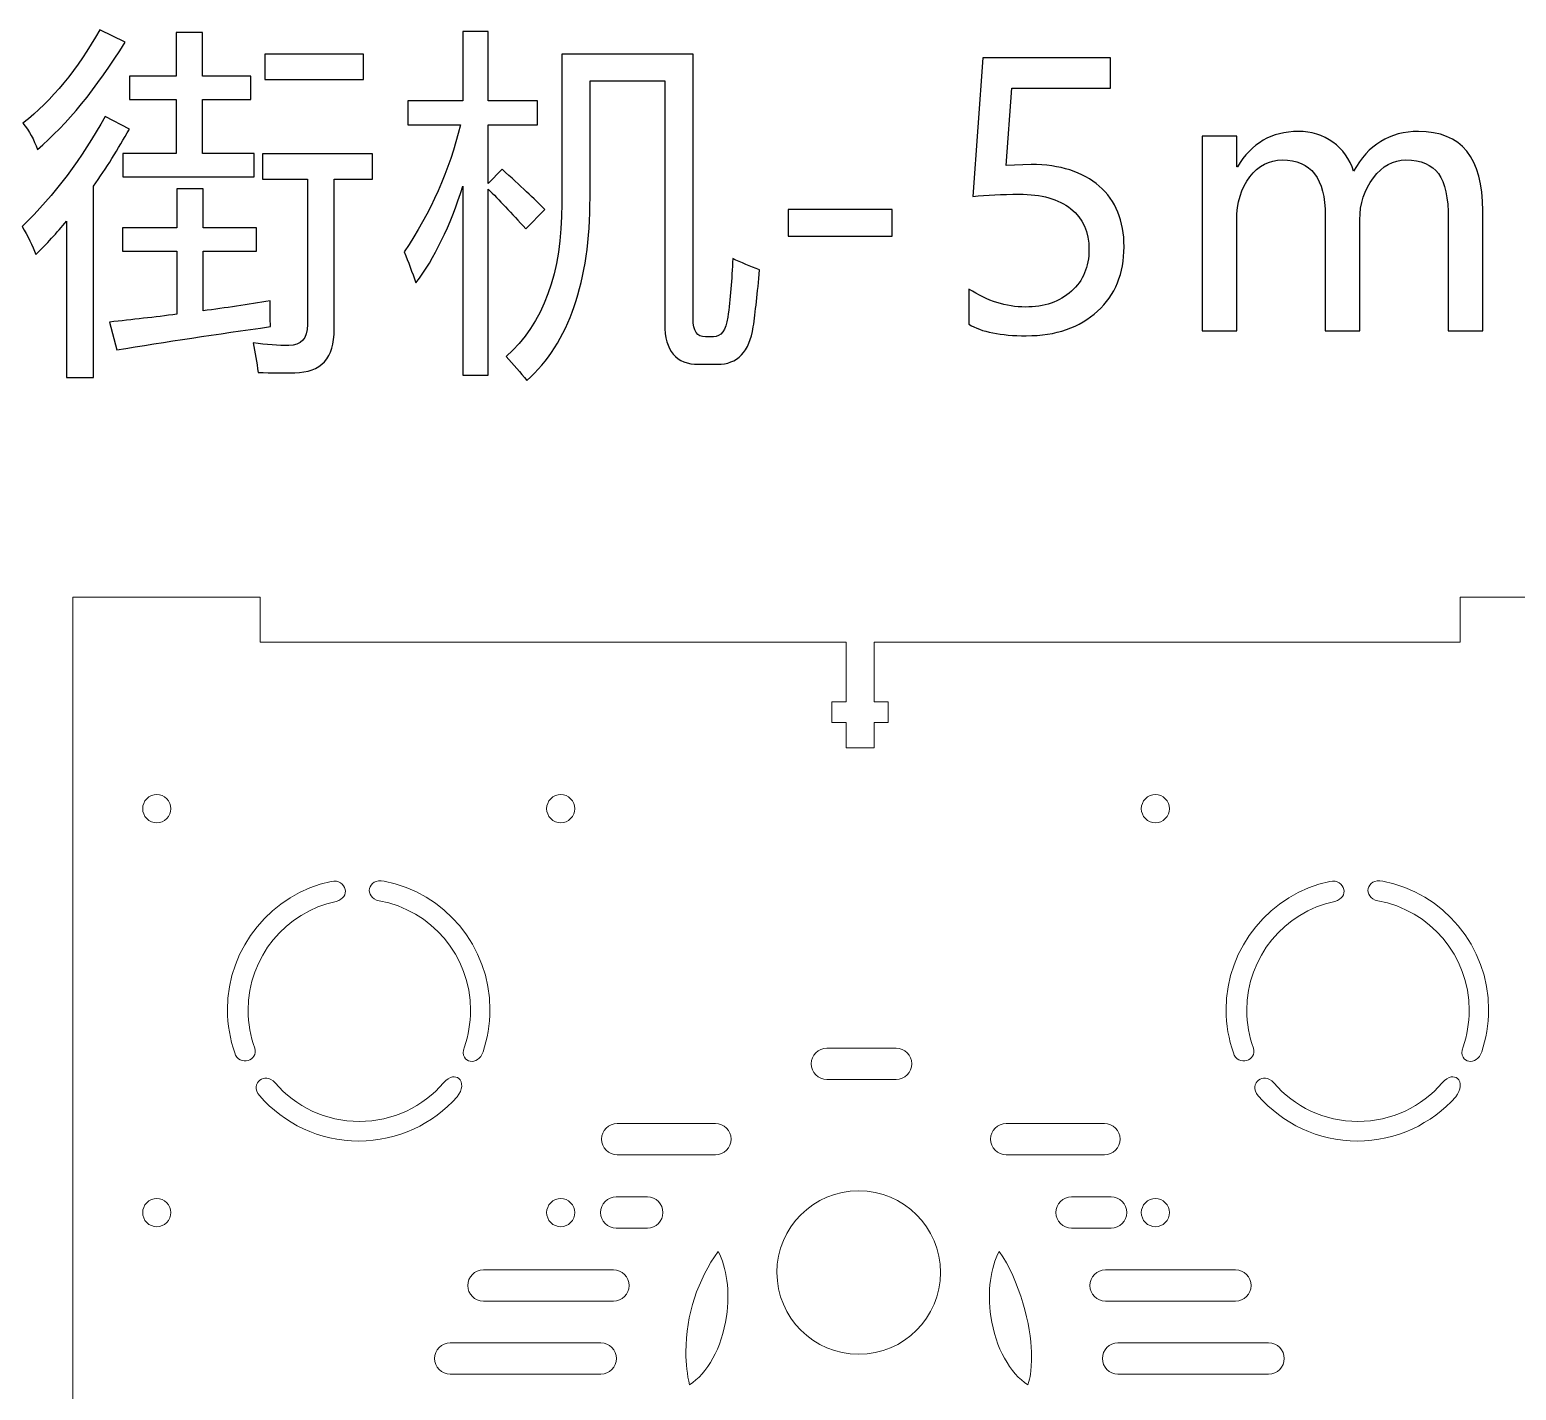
# Model space of a CAD drawing. Header units: centimetres. Extents: x -37.1 to 36.5, y -29.2 to 24.8.
# Drawn here: x -19.28 to -3.42, y 10.29 to 24.81 of the extents above; entities that cross this region are included whole.
import ezdxf

# ---------------------------------------------------------------- set-up
doc = ezdxf.new("R2010")
doc.units = ezdxf.units.CM
doc.header["$MEASUREMENT"] = 0
doc.layers.add('layer 1', color=7, linetype='Continuous')

msp = doc.modelspace()

# ---------------------------------------------------------------- linework, layer by layer
at = {"layer": 'layer 1', "color": 250}
for points, knots in [([(-19.35264, 23.8094), (-19.04196, 24.05268), (-18.76851, 24.38518), (-18.53294, 24.80626), (-18.53294, 24.80626), (-18.53294, 24.80626), (-18.26206, 24.67468), (-18.26206, 24.67468), (-18.26206, 24.67468), (-18.57017, 24.17785), (-18.88277, 23.79592), (-19.19859, 23.5276), (-19.19859, 23.5276), (-19.23389, 23.63287), (-19.28524, 23.72659), (-19.35264, 23.8094)], [0, 0, 0, 0, 0.25, 0.25, 0.25, 0.25, 0.5, 0.5, 0.5, 0.5, 0.75, 0.75, 0.75, 0.75, 1, 1, 1, 1]), ([(-18.28837, 23.48588), (-18.28837, 23.48588), (-17.71644, 23.48588), (-17.71644, 23.48588), (-17.71644, 23.48588), (-17.71644, 23.48588), (-17.71644, 24.06166), (-17.71644, 24.06166), (-17.71644, 24.06166), (-17.71644, 24.06166), (-18.21712, 24.06166), (-18.21712, 24.06166), (-18.21712, 24.06166), (-18.21712, 24.06166), (-18.21712, 24.30944), (-18.21712, 24.30944), (-18.21712, 24.30944), (-18.21712, 24.30944), (-17.71644, 24.30944), (-17.71644, 24.30944), (-17.71644, 24.30944), (-17.71644, 24.30944), (-17.71644, 24.7761), (-17.71644, 24.7761), (-17.71644, 24.7761), (-17.71644, 24.7761), (-17.4385, 24.7761), (-17.4385, 24.7761), (-17.4385, 24.7761), (-17.4385, 24.7761), (-17.4385, 24.30944), (-17.4385, 24.30944), (-17.4385, 24.30944), (-17.4385, 24.30944), (-16.92306, 24.30944), (-16.92306, 24.30944), (-16.92306, 24.30944), (-16.92306, 24.30944), (-16.92306, 24.06166), (-16.92306, 24.06166), (-16.92306, 24.06166), (-16.92306, 24.06166), (-17.4385, 24.06166), (-17.4385, 24.06166), (-17.4385, 24.06166), (-17.4385, 24.06166), (-17.4385, 23.48588), (-17.4385, 23.48588), (-17.4385, 23.48588), (-17.4385, 23.48588), (-16.88518, 23.48588), (-16.88518, 23.48588), (-16.88518, 23.48588), (-16.88518, 23.48588), (-16.88518, 23.23747), (-16.88518, 23.23747), (-16.88518, 23.23747), (-16.88518, 23.23747), (-18.28837, 23.23747), (-18.28837, 23.23747), (-18.28837, 23.23747), (-18.28837, 23.23747), (-18.28837, 23.48588), (-18.28837, 23.48588)], [0, 0, 0, 0, 0.0625, 0.0625, 0.0625, 0.0625, 0.125, 0.125, 0.125, 0.125, 0.1875, 0.1875, 0.1875, 0.1875, 0.25, 0.25, 0.25, 0.25, 0.3125, 0.3125, 0.3125, 0.3125, 0.375, 0.375, 0.375, 0.375, 0.4375, 0.4375, 0.4375, 0.4375, 0.5, 0.5, 0.5, 0.5, 0.5625, 0.5625, 0.5625, 0.5625, 0.625, 0.625, 0.625, 0.625, 0.6875, 0.6875, 0.6875, 0.6875, 0.75, 0.75, 0.75, 0.75, 0.8125, 0.8125, 0.8125, 0.8125, 0.875, 0.875, 0.875, 0.875, 0.9375, 0.9375, 0.9375, 0.9375, 1, 1, 1, 1]), ([(-15.28494, 22.43638), (-15.00378, 22.85554), (-14.80415, 23.30679), (-14.68476, 23.79078), (-14.68476, 23.79078), (-14.68476, 23.79078), (-15.24706, 23.79078), (-15.24706, 23.79078), (-15.24706, 23.79078), (-15.24706, 23.79078), (-15.24706, 24.04626), (-15.24706, 24.04626), (-15.24706, 24.04626), (-15.24706, 24.04626), (-14.66037, 24.04626), (-14.66037, 24.04626), (-14.66037, 24.04626), (-14.66037, 24.04626), (-14.66037, 24.78765), (-14.66037, 24.78765), (-14.66037, 24.78765), (-14.66037, 24.78765), (-14.38949, 24.78765), (-14.38949, 24.78765), (-14.38949, 24.78765), (-14.38949, 24.78765), (-14.38949, 24.04626), (-14.38949, 24.04626), (-14.38949, 24.04626), (-14.38949, 24.04626), (-13.86313, 24.04626), (-13.86313, 24.04626), (-13.86313, 24.04626), (-13.86313, 24.04626), (-13.86313, 23.79078), (-13.86313, 23.79078), (-13.86313, 23.79078), (-13.86313, 23.79078), (-14.38949, 23.79078), (-14.38949, 23.79078), (-14.38949, 23.79078), (-14.38949, 23.79078), (-14.38949, 23.16621), (-14.38949, 23.16621), (-14.38949, 23.16621), (-14.38949, 23.16621), (-14.23928, 23.31706), (-14.23928, 23.31706), (-14.23928, 23.31706), (-14.04607, 23.14118), (-13.89458, 22.99804), (-13.78418, 22.88827), (-13.78418, 22.88827), (-13.78418, 22.88827), (-13.98702, 22.68094), (-13.98702, 22.68094), (-13.98702, 22.68094), (-14.14171, 22.85168), (-14.27587, 22.99354), (-14.38949, 23.10588), (-14.38949, 23.10588), (-14.38949, 23.10588), (-14.38949, 21.12048), (-14.38949, 21.12048), (-14.38949, 21.12048), (-14.38949, 21.12048), (-14.66037, 21.12048), (-14.66037, 21.12048), (-14.66037, 21.12048), (-14.66037, 21.12048), (-14.66037, 23.13605), (-14.66037, 23.13605), (-14.66037, 23.13605), (-14.79453, 22.71111), (-14.96142, 22.36769), (-15.16041, 22.1058), (-15.16041, 22.1058), (-15.20085, 22.21877), (-15.24193, 22.32854), (-15.28494, 22.43638)], [0, 0, 0, 0, 0.05, 0.05, 0.05, 0.05, 0.1, 0.1, 0.1, 0.1, 0.15, 0.15, 0.15, 0.15, 0.2, 0.2, 0.2, 0.2, 0.25, 0.25, 0.25, 0.25, 0.3, 0.3, 0.3, 0.3, 0.35, 0.35, 0.35, 0.35, 0.4, 0.4, 0.4, 0.4, 0.45, 0.45, 0.45, 0.45, 0.5, 0.5, 0.5, 0.5, 0.55, 0.55, 0.55, 0.55, 0.6, 0.6, 0.6, 0.6, 0.65, 0.65, 0.65, 0.65, 0.7, 0.7, 0.7, 0.7, 0.75, 0.75, 0.75, 0.75, 0.8, 0.8, 0.8, 0.8, 0.85, 0.85, 0.85, 0.85, 0.9, 0.9, 0.9, 0.9, 0.95, 0.95, 0.95, 0.95, 1, 1, 1, 1]), ([(-16.77285, 24.54694), (-16.77285, 24.54694), (-15.7195, 24.54694), (-15.7195, 24.54694), (-15.7195, 24.54694), (-15.7195, 24.54694), (-15.7195, 24.27606), (-15.7195, 24.27606), (-15.7195, 24.27606), (-15.7195, 24.27606), (-16.77285, 24.27606), (-16.77285, 24.27606), (-16.77285, 24.27606), (-16.77285, 24.27606), (-16.77285, 24.54694), (-16.77285, 24.54694)], [0, 0, 0, 0, 0.25, 0.25, 0.25, 0.25, 0.5, 0.5, 0.5, 0.5, 0.75, 0.75, 0.75, 0.75, 1, 1, 1, 1]), ([(-13.30275, 24.26065), (-13.30275, 24.26065), (-13.30275, 23.01601), (-13.30275, 23.01601), (-13.30275, 23.01601), (-13.30275, 22.11799), (-13.52742, 21.46775), (-13.97611, 21.064), (-13.97611, 21.064), (-14.04607, 21.14937), (-14.11989, 21.2341), (-14.19756, 21.31947), (-14.19756, 21.31947), (-13.80151, 21.66802), (-13.6038, 22.21107), (-13.6038, 22.94797), (-13.6038, 22.94797), (-13.6038, 22.94797), (-13.6038, 24.54694), (-13.6038, 24.54694), (-13.6038, 24.54694), (-13.6038, 24.54694), (-12.20447, 24.54694), (-12.20447, 24.54694), (-12.20447, 24.54694), (-12.20447, 24.54694), (-12.20447, 21.71809), (-12.20447, 21.71809), (-12.20447, 21.71809), (-12.20447, 21.59292), (-12.16082, 21.53002), (-12.07288, 21.53002), (-12.07288, 21.53002), (-12.07288, 21.53002), (-11.98622, 21.53002), (-11.98622, 21.53002), (-11.98622, 21.53002), (-11.90598, 21.53002), (-11.85463, 21.60062), (-11.83216, 21.74056), (-11.83216, 21.74056), (-11.80713, 21.93377), (-11.7898, 22.14174), (-11.77953, 22.36513), (-11.77953, 22.36513), (-11.69159, 22.32276), (-11.59659, 22.28232), (-11.49388, 22.24509), (-11.49388, 22.24509), (-11.51635, 21.99668), (-11.53882, 21.79319), (-11.56128, 21.63529), (-11.56128, 21.63529), (-11.60172, 21.36954), (-11.72946, 21.23667), (-11.94514, 21.23667), (-11.94514, 21.23667), (-11.94514, 21.23667), (-12.14413, 21.23667), (-12.14413, 21.23667), (-12.14413, 21.23667), (-12.38484, 21.23667), (-12.50552, 21.37981), (-12.50552, 21.66546), (-12.50552, 21.66546), (-12.50552, 21.66546), (-12.50552, 24.26065), (-12.50552, 24.26065), (-12.50552, 24.26065), (-12.50552, 24.26065), (-13.30275, 24.26065), (-13.30275, 24.26065)], [0, 0, 0, 0, 0.05555556, 0.05555556, 0.05555556, 0.05555556, 0.11111111, 0.11111111, 0.11111111, 0.11111111, 0.16666667, 0.16666667, 0.16666667, 0.16666667, 0.22222222, 0.22222222, 0.22222222, 0.22222222, 0.27777778, 0.27777778, 0.27777778, 0.27777778, 0.33333333, 0.33333333, 0.33333333, 0.33333333, 0.38888889, 0.38888889, 0.38888889, 0.38888889, 0.44444444, 0.44444444, 0.44444444, 0.44444444, 0.5, 0.5, 0.5, 0.5, 0.55555556, 0.55555556, 0.55555556, 0.55555556, 0.61111111, 0.61111111, 0.61111111, 0.61111111, 0.66666667, 0.66666667, 0.66666667, 0.66666667, 0.72222222, 0.72222222, 0.72222222, 0.72222222, 0.77777778, 0.77777778, 0.77777778, 0.77777778, 0.83333333, 0.83333333, 0.83333333, 0.83333333, 0.88888889, 0.88888889, 0.88888889, 0.88888889, 0.94444444, 0.94444444, 0.94444444, 0.94444444, 1, 1, 1, 1]), ([(-7.60591, 22.49094), (-7.60591, 22.20658), (-7.70027, 21.97742), (-7.88899, 21.80282), (-7.88899, 21.80282), (-8.0777, 21.62887), (-8.33125, 21.54157), (-8.64963, 21.54157), (-8.64963, 21.54157), (-8.92308, 21.54157), (-9.12657, 21.58201), (-9.26072, 21.66353), (-9.26072, 21.66353), (-9.26072, 21.66353), (-9.26072, 22.03968), (-9.26072, 22.03968), (-9.26072, 22.03968), (-9.0643, 21.91195), (-8.86339, 21.84776), (-8.65926, 21.84776), (-8.65926, 21.84776), (-8.45578, 21.84776), (-8.2921, 21.90424), (-8.16757, 22.01657), (-8.16757, 22.01657), (-8.0424, 22.12827), (-7.98013, 22.27719), (-7.98013, 22.46269), (-7.98013, 22.46269), (-7.98013, 22.64884), (-8.04497, 22.79327), (-8.17463, 22.89662), (-8.17463, 22.89662), (-8.30429, 22.99996), (-8.48788, 23.05131), (-8.72474, 23.05131), (-8.72474, 23.05131), (-8.90768, 23.05131), (-9.07265, 23.04361), (-9.21964, 23.02692), (-9.21964, 23.02692), (-9.21964, 23.02692), (-9.11244, 24.50521), (-9.11244, 24.50521), (-9.11244, 24.50521), (-9.11244, 24.50521), (-7.75098, 24.50521), (-7.75098, 24.50521), (-7.75098, 24.50521), (-7.75098, 24.50521), (-7.75098, 24.1817), (-7.75098, 24.1817), (-7.75098, 24.1817), (-7.75098, 24.1817), (-8.80176, 24.1817), (-8.80176, 24.1817), (-8.80176, 24.1817), (-8.80176, 24.1817), (-8.8621, 23.35622), (-8.8621, 23.35622), (-8.8621, 23.35622), (-8.8621, 23.35622), (-8.597, 23.36777), (-8.597, 23.36777), (-8.597, 23.36777), (-8.28889, 23.36777), (-8.04625, 23.29074), (-7.87037, 23.13733), (-7.87037, 23.13733), (-7.69385, 22.98327), (-7.60591, 22.76824), (-7.60591, 22.49094)], [0, 0, 0, 0, 0.05555556, 0.05555556, 0.05555556, 0.05555556, 0.11111111, 0.11111111, 0.11111111, 0.11111111, 0.16666667, 0.16666667, 0.16666667, 0.16666667, 0.22222222, 0.22222222, 0.22222222, 0.22222222, 0.27777778, 0.27777778, 0.27777778, 0.27777778, 0.33333333, 0.33333333, 0.33333333, 0.33333333, 0.38888889, 0.38888889, 0.38888889, 0.38888889, 0.44444444, 0.44444444, 0.44444444, 0.44444444, 0.5, 0.5, 0.5, 0.5, 0.55555556, 0.55555556, 0.55555556, 0.55555556, 0.61111111, 0.61111111, 0.61111111, 0.61111111, 0.66666667, 0.66666667, 0.66666667, 0.66666667, 0.72222222, 0.72222222, 0.72222222, 0.72222222, 0.77777778, 0.77777778, 0.77777778, 0.77777778, 0.83333333, 0.83333333, 0.83333333, 0.83333333, 0.88888889, 0.88888889, 0.88888889, 0.88888889, 0.94444444, 0.94444444, 0.94444444, 0.94444444, 1, 1, 1, 1]), ([(-19.36034, 22.70726), (-19.01693, 23.04361), (-18.7223, 23.43453), (-18.47645, 23.88065), (-18.47645, 23.88065), (-18.47645, 23.88065), (-18.21712, 23.74585), (-18.21712, 23.74585), (-18.21712, 23.74585), (-18.33716, 23.53145), (-18.4649, 23.32861), (-18.60034, 23.13797), (-18.60034, 23.13797), (-18.60034, 23.13797), (-18.60034, 21.09738), (-18.60034, 21.09738), (-18.60034, 21.09738), (-18.60034, 21.09738), (-18.88662, 21.09738), (-18.88662, 21.09738), (-18.88662, 21.09738), (-18.88662, 21.09738), (-18.88662, 22.76567), (-18.88662, 22.76567), (-18.88662, 22.76567), (-18.99189, 22.63922), (-19.10102, 22.51918), (-19.21335, 22.40685), (-19.21335, 22.40685), (-19.25122, 22.50442), (-19.30001, 22.60455), (-19.36034, 22.70726)], [0, 0, 0, 0, 0.125, 0.125, 0.125, 0.125, 0.25, 0.25, 0.25, 0.25, 0.375, 0.375, 0.375, 0.375, 0.5, 0.5, 0.5, 0.5, 0.625, 0.625, 0.625, 0.625, 0.75, 0.75, 0.75, 0.75, 0.875, 0.875, 0.875, 0.875, 1, 1, 1, 1]), ([(-3.77827, 21.59228), (-3.77827, 21.59228), (-4.14672, 21.59228), (-4.14672, 21.59228), (-4.14672, 21.59228), (-4.14672, 21.59228), (-4.14672, 22.78621), (-4.14672, 22.78621), (-4.14672, 22.78621), (-4.14672, 23.01216), (-4.18203, 23.17328), (-4.25264, 23.27084), (-4.25264, 23.27084), (-4.3226, 23.36777), (-4.43814, 23.41656), (-4.59862, 23.41656), (-4.59862, 23.41656), (-4.73406, 23.41656), (-4.8496, 23.35301), (-4.94653, 23.22655), (-4.94653, 23.22655), (-5.04281, 23.1001), (-5.09095, 22.94989), (-5.09095, 22.77722), (-5.09095, 22.77722), (-5.09095, 22.77722), (-5.09095, 21.59228), (-5.09095, 21.59228), (-5.09095, 21.59228), (-5.09095, 21.59228), (-5.4594, 21.59228), (-5.4594, 21.59228), (-5.4594, 21.59228), (-5.4594, 21.59228), (-5.4594, 22.82408), (-5.4594, 22.82408), (-5.4594, 22.82408), (-5.4594, 23.21885), (-5.61218, 23.41656), (-5.91644, 23.41656), (-5.91644, 23.41656), (-6.05701, 23.41656), (-6.1732, 23.35622), (-6.26563, 23.23618), (-6.26563, 23.23618), (-6.35742, 23.1155), (-6.40364, 22.96209), (-6.40364, 22.7753), (-6.40364, 22.7753), (-6.40364, 22.7753), (-6.40364, 21.59228), (-6.40364, 21.59228), (-6.40364, 21.59228), (-6.40364, 21.59228), (-6.77209, 21.59228), (-6.77209, 21.59228), (-6.77209, 21.59228), (-6.77209, 21.59228), (-6.77209, 23.67203), (-6.77209, 23.67203), (-6.77209, 23.67203), (-6.77209, 23.67203), (-6.40364, 23.67203), (-6.40364, 23.67203), (-6.40364, 23.67203), (-6.40364, 23.67203), (-6.40364, 23.34338), (-6.40364, 23.34338), (-6.40364, 23.34338), (-6.40364, 23.34338), (-6.39593, 23.34338), (-6.39593, 23.34338), (-6.39593, 23.34338), (-6.2483, 23.595), (-6.03198, 23.72081), (-5.74762, 23.72081), (-5.74762, 23.72081), (-5.60832, 23.72081), (-5.48508, 23.68294), (-5.37852, 23.60656), (-5.37852, 23.60656), (-5.27197, 23.53017), (-5.19815, 23.42618), (-5.15707, 23.29588), (-5.15707, 23.29588), (-5.00237, 23.5796), (-4.77193, 23.72081), (-4.4651, 23.72081), (-4.4651, 23.72081), (-4.00743, 23.72081), (-3.77827, 23.43902), (-3.77827, 22.87479), (-3.77827, 22.87479), (-3.77827, 22.87479), (-3.77827, 21.59228), (-3.77827, 21.59228)], [0, 0, 0, 0, 0.04166667, 0.04166667, 0.04166667, 0.04166667, 0.08333333, 0.08333333, 0.08333333, 0.08333333, 0.125, 0.125, 0.125, 0.125, 0.16666667, 0.16666667, 0.16666667, 0.16666667, 0.20833333, 0.20833333, 0.20833333, 0.20833333, 0.25, 0.25, 0.25, 0.25, 0.29166667, 0.29166667, 0.29166667, 0.29166667, 0.33333333, 0.33333333, 0.33333333, 0.33333333, 0.375, 0.375, 0.375, 0.375, 0.41666667, 0.41666667, 0.41666667, 0.41666667, 0.45833333, 0.45833333, 0.45833333, 0.45833333, 0.5, 0.5, 0.5, 0.5, 0.54166667, 0.54166667, 0.54166667, 0.54166667, 0.58333333, 0.58333333, 0.58333333, 0.58333333, 0.625, 0.625, 0.625, 0.625, 0.66666667, 0.66666667, 0.66666667, 0.66666667, 0.70833333, 0.70833333, 0.70833333, 0.70833333, 0.75, 0.75, 0.75, 0.75, 0.79166667, 0.79166667, 0.79166667, 0.79166667, 0.83333333, 0.83333333, 0.83333333, 0.83333333, 0.875, 0.875, 0.875, 0.875, 0.91666667, 0.91666667, 0.91666667, 0.91666667, 0.95833333, 0.95833333, 0.95833333, 0.95833333, 1, 1, 1, 1]), ([(-16.79532, 23.48203), (-16.79532, 23.48203), (-15.62193, 23.48203), (-15.62193, 23.48203), (-15.62193, 23.48203), (-15.62193, 23.48203), (-15.62193, 23.21115), (-15.62193, 23.21115), (-15.62193, 23.21115), (-15.62193, 23.21115), (-16.03146, 23.21115), (-16.03146, 23.21115), (-16.03146, 23.21115), (-16.03146, 23.21115), (-16.03146, 21.60897), (-16.03146, 21.60897), (-16.03146, 21.60897), (-16.03146, 21.30343), (-16.17204, 21.14937), (-16.45319, 21.1468), (-16.45319, 21.1468), (-16.56359, 21.14423), (-16.6939, 21.14552), (-16.8441, 21.15065), (-16.8441, 21.15065), (-16.85694, 21.25593), (-16.87427, 21.3612), (-16.89674, 21.46647), (-16.89674, 21.46647), (-16.7536, 21.44593), (-16.62714, 21.4363), (-16.51673, 21.4363), (-16.51673, 21.4363), (-16.38386, 21.4363), (-16.31775, 21.5114), (-16.31775, 21.66161), (-16.31775, 21.66161), (-16.31775, 21.66161), (-16.31775, 23.21115), (-16.31775, 23.21115), (-16.31775, 23.21115), (-16.31775, 23.21115), (-16.79532, 23.21115), (-16.79532, 23.21115), (-16.79532, 23.21115), (-16.79532, 23.21115), (-16.79532, 23.48203), (-16.79532, 23.48203)], [0, 0, 0, 0, 0.08333333, 0.08333333, 0.08333333, 0.08333333, 0.16666667, 0.16666667, 0.16666667, 0.16666667, 0.25, 0.25, 0.25, 0.25, 0.33333333, 0.33333333, 0.33333333, 0.33333333, 0.41666667, 0.41666667, 0.41666667, 0.41666667, 0.5, 0.5, 0.5, 0.5, 0.58333333, 0.58333333, 0.58333333, 0.58333333, 0.66666667, 0.66666667, 0.66666667, 0.66666667, 0.75, 0.75, 0.75, 0.75, 0.83333333, 0.83333333, 0.83333333, 0.83333333, 0.91666667, 0.91666667, 0.91666667, 0.91666667, 1, 1, 1, 1]), ([(-18.42767, 21.68792), (-18.18695, 21.71296), (-17.94753, 21.74056), (-17.70938, 21.77073), (-17.70938, 21.77073), (-17.70938, 21.77073), (-17.70938, 22.44408), (-17.70938, 22.44408), (-17.70938, 22.44408), (-17.70938, 22.44408), (-18.29223, 22.44408), (-18.29223, 22.44408), (-18.29223, 22.44408), (-18.29223, 22.44408), (-18.29223, 22.69249), (-18.29223, 22.69249), (-18.29223, 22.69249), (-18.29223, 22.69249), (-17.70938, 22.69249), (-17.70938, 22.69249), (-17.70938, 22.69249), (-17.70938, 22.69249), (-17.70938, 23.10973), (-17.70938, 23.10973), (-17.70938, 23.10973), (-17.70938, 23.10973), (-17.4308, 23.10973), (-17.4308, 23.10973), (-17.4308, 23.10973), (-17.4308, 23.10973), (-17.4308, 22.69249), (-17.4308, 22.69249), (-17.4308, 22.69249), (-17.4308, 22.69249), (-16.86272, 22.69249), (-16.86272, 22.69249), (-16.86272, 22.69249), (-16.86272, 22.69249), (-16.86272, 22.44408), (-16.86272, 22.44408), (-16.86272, 22.44408), (-16.86272, 22.44408), (-17.4308, 22.44408), (-17.4308, 22.44408), (-17.4308, 22.44408), (-17.4308, 22.44408), (-17.4308, 21.80667), (-17.4308, 21.80667), (-17.4308, 21.80667), (-17.19137, 21.83941), (-16.95323, 21.87472), (-16.71637, 21.91387), (-16.71637, 21.91387), (-16.71637, 21.80346), (-16.71508, 21.71231), (-16.71251, 21.63914), (-16.71251, 21.63914), (-17.28188, 21.5589), (-17.82813, 21.4761), (-18.35256, 21.39137), (-18.35256, 21.39137), (-18.35256, 21.39137), (-18.42767, 21.68792), (-18.42767, 21.68792)], [0, 0, 0, 0, 0.0625, 0.0625, 0.0625, 0.0625, 0.125, 0.125, 0.125, 0.125, 0.1875, 0.1875, 0.1875, 0.1875, 0.25, 0.25, 0.25, 0.25, 0.3125, 0.3125, 0.3125, 0.3125, 0.375, 0.375, 0.375, 0.375, 0.4375, 0.4375, 0.4375, 0.4375, 0.5, 0.5, 0.5, 0.5, 0.5625, 0.5625, 0.5625, 0.5625, 0.625, 0.625, 0.625, 0.625, 0.6875, 0.6875, 0.6875, 0.6875, 0.75, 0.75, 0.75, 0.75, 0.8125, 0.8125, 0.8125, 0.8125, 0.875, 0.875, 0.875, 0.875, 0.9375, 0.9375, 0.9375, 0.9375, 1, 1, 1, 1]), ([(-10.08107, 22.60391), (-10.08107, 22.60391), (-11.18898, 22.60391), (-11.18898, 22.60391), (-11.18898, 22.60391), (-11.18898, 22.60391), (-11.18898, 22.88827), (-11.18898, 22.88827), (-11.18898, 22.88827), (-11.18898, 22.88827), (-10.08107, 22.88827), (-10.08107, 22.88827), (-10.08107, 22.88827), (-10.08107, 22.88827), (-10.08107, 22.60391), (-10.08107, 22.60391)], [0, 0, 0, 0, 0.25, 0.25, 0.25, 0.25, 0.5, 0.5, 0.5, 0.5, 0.75, 0.75, 0.75, 0.75, 1, 1, 1, 1])]:
    msp.add_open_spline(points, degree=3, knots=knots, dxfattribs=at)
at = {"layer": 'layer 1', "color": 142, "lineweight": 20}
for points, knots in [([(-2.022, 18.75409), (-2.022, 18.75409), (-4.02203, 18.75409), (-4.02203, 18.75409), (-4.02203, 18.75409), (-4.02203, 18.75409), (-4.02203, 18.27311), (-4.02203, 18.27311), (-4.02203, 18.27311), (-4.02203, 18.27311), (-10.27201, 18.27311), (-10.27201, 18.27311), (-10.27201, 18.27311), (-10.27201, 18.27311), (-10.27201, 17.6356), (-10.27201, 17.6356), (-10.27201, 17.6356), (-10.27201, 17.6356), (-10.12201, 17.6356), (-10.12201, 17.6356), (-10.12201, 17.6356), (-10.12201, 17.6356), (-10.12201, 17.4156), (-10.12201, 17.4156), (-10.12201, 17.4156), (-10.12201, 17.4156), (-10.27201, 17.4156), (-10.27201, 17.4156), (-10.27201, 17.4156), (-10.27201, 17.4156), (-10.27201, 17.1456), (-10.27201, 17.1456), (-10.27201, 17.1456), (-10.27201, 17.1456), (-10.57201, 17.1456), (-10.57201, 17.1456), (-10.57201, 17.1456), (-10.57201, 17.1456), (-10.57201, 17.4156), (-10.57201, 17.4156), (-10.57201, 17.4156), (-10.57201, 17.4156), (-10.72201, 17.4156), (-10.72201, 17.4156), (-10.72201, 17.4156), (-10.72201, 17.4156), (-10.72201, 17.6356), (-10.72201, 17.6356), (-10.72201, 17.6356), (-10.72201, 17.6356), (-10.57201, 17.6356), (-10.57201, 17.6356), (-10.57201, 17.6356), (-10.57201, 17.6356), (-10.57201, 18.27311), (-10.57201, 18.27311), (-10.57201, 18.27311), (-10.57201, 18.27311), (-16.82258, 18.27311), (-16.82258, 18.27311), (-16.82258, 18.27311), (-16.82258, 18.27311), (-16.82258, 18.75408), (-16.82258, 18.75408), (-16.82258, 18.75408), (-16.82258, 18.75408), (-18.82199, 18.75408), (-18.82199, 18.75408), (-18.82199, 18.75408), (-18.82199, 18.75408), (-18.822, 9.53903), (-18.822, 9.53903), (-18.822, 9.53903), (-18.822, 9.53903), (-19.32201, 9.53903), (-19.32201, 9.53903), (-19.32201, 9.53903), (-19.32201, 9.53903), (-19.32201, 5.53903), (-19.32201, 5.53903), (-19.32201, 5.53903), (-19.32201, 5.53903), (-18.82201, 5.53903), (-18.82201, 5.53903), (-18.82201, 5.53903), (-18.82201, 5.53903), (-18.822, -4.0118), (-18.822, -4.0118), (-18.822, -4.0118), (-18.822, -4.0118), (-18.82201, -4.0118), (-18.82201, -4.0118), (-18.82201, -4.0118), (-18.82201, -4.0118), (-18.82201, -4.51181), (-18.82201, -4.51181), (-18.82201, -4.51181), (-18.82201, -4.51181), (-18.822, -4.51181), (-18.822, -4.51181), (-18.822, -4.51181), (-18.822, -4.51181), (-18.822, -5.01181), (-18.822, -5.01181), (-18.822, -5.01181), (-18.822, -5.01181), (-2.022, -5.01181), (-2.022, -5.01181), (-2.022, -5.01181), (-2.022, -5.01181), (-2.022, -4.51178), (-2.022, -4.51178), (-2.022, -4.51178), (-2.022, -4.51178), (-2.022, -4.36151), (-2.022, -4.36151), (-2.022, -4.36151), (-2.022, -4.36151), (-2.022, -4.0118), (-2.022, -4.0118), (-2.022, -4.0118), (-2.022, -4.0118), (-2.022, -4.0118), (-2.022, -4.0118), (-2.022, -4.0118), (-2.022, -4.0118), (-2.022, 5.53903), (-2.022, 5.53903), (-2.022, 5.53903), (-2.022, 5.53903), (-1.522, 5.53903), (-1.522, 5.53903), (-1.522, 5.53903), (-1.522, 5.53903), (-1.522, 9.53903), (-1.522, 9.53903), (-1.522, 9.53903), (-1.522, 9.53903), (-2.022, 9.53903), (-2.022, 9.53903), (-2.022, 9.53903), (-2.022, 9.53903), (-2.022, 18.75409), (-2.022, 18.75409)], [0, 0, 0, 0, 0.02777778, 0.02777778, 0.02777778, 0.02777778, 0.05555556, 0.05555556, 0.05555556, 0.05555556, 0.08333333, 0.08333333, 0.08333333, 0.08333333, 0.11111111, 0.11111111, 0.11111111, 0.11111111, 0.13888889, 0.13888889, 0.13888889, 0.13888889, 0.16666667, 0.16666667, 0.16666667, 0.16666667, 0.19444444, 0.19444444, 0.19444444, 0.19444444, 0.22222222, 0.22222222, 0.22222222, 0.22222222, 0.25, 0.25, 0.25, 0.25, 0.27777778, 0.27777778, 0.27777778, 0.27777778, 0.30555556, 0.30555556, 0.30555556, 0.30555556, 0.33333333, 0.33333333, 0.33333333, 0.33333333, 0.36111111, 0.36111111, 0.36111111, 0.36111111, 0.38888889, 0.38888889, 0.38888889, 0.38888889, 0.41666667, 0.41666667, 0.41666667, 0.41666667, 0.44444444, 0.44444444, 0.44444444, 0.44444444, 0.47222222, 0.47222222, 0.47222222, 0.47222222, 0.5, 0.5, 0.5, 0.5, 0.52777778, 0.52777778, 0.52777778, 0.52777778, 0.55555556, 0.55555556, 0.55555556, 0.55555556, 0.58333333, 0.58333333, 0.58333333, 0.58333333, 0.61111111, 0.61111111, 0.61111111, 0.61111111, 0.63888889, 0.63888889, 0.63888889, 0.63888889, 0.66666667, 0.66666667, 0.66666667, 0.66666667, 0.69444444, 0.69444444, 0.69444444, 0.69444444, 0.72222222, 0.72222222, 0.72222222, 0.72222222, 0.75, 0.75, 0.75, 0.75, 0.77777778, 0.77777778, 0.77777778, 0.77777778, 0.80555556, 0.80555556, 0.80555556, 0.80555556, 0.83333333, 0.83333333, 0.83333333, 0.83333333, 0.86111111, 0.86111111, 0.86111111, 0.86111111, 0.88888889, 0.88888889, 0.88888889, 0.88888889, 0.91666667, 0.91666667, 0.91666667, 0.91666667, 0.94444444, 0.94444444, 0.94444444, 0.94444444, 0.97222222, 0.97222222, 0.97222222, 0.97222222, 1, 1, 1, 1]), ([(-17.81927, 16.60222), (-17.7607, 16.54366), (-17.7607, 16.44866), (-17.81927, 16.39008), (-17.81927, 16.39008), (-17.87784, 16.33152), (-17.97283, 16.33154), (-18.0314, 16.39008), (-18.0314, 16.39008), (-18.08997, 16.44866), (-18.08997, 16.54365), (-18.0314, 16.60222), (-18.0314, 16.60222), (-17.97283, 16.66079), (-17.87784, 16.66078), (-17.81927, 16.60222)], [0, 0, 0, 0, 0.25, 0.25, 0.25, 0.25, 0.5, 0.5, 0.5, 0.5, 0.75, 0.75, 0.75, 0.75, 1, 1, 1, 1]), ([(-13.72179, 16.60223), (-13.66322, 16.6608), (-13.56824, 16.6608), (-13.50968, 16.60222), (-13.50968, 16.60222), (-13.45111, 16.54365), (-13.45111, 16.44866), (-13.50968, 16.39009), (-13.50968, 16.39009), (-13.56825, 16.33152), (-13.66324, 16.33152), (-13.7218, 16.3901), (-13.7218, 16.3901), (-13.78036, 16.44868), (-13.78036, 16.54366), (-13.72179, 16.60223)], [0, 0, 0, 0, 0.25, 0.25, 0.25, 0.25, 0.5, 0.5, 0.5, 0.5, 0.75, 0.75, 0.75, 0.75, 1, 1, 1, 1]), ([(-7.16576, 16.60222), (-7.10719, 16.54366), (-7.10719, 16.44866), (-7.16576, 16.39008), (-7.16576, 16.39008), (-7.22433, 16.33152), (-7.31932, 16.33154), (-7.37789, 16.39008), (-7.37789, 16.39008), (-7.43646, 16.44866), (-7.43646, 16.54365), (-7.37789, 16.60222), (-7.37789, 16.60222), (-7.31932, 16.66079), (-7.22433, 16.66078), (-7.16576, 16.60222)], [0, 0, 0, 0, 0.25, 0.25, 0.25, 0.25, 0.5, 0.5, 0.5, 0.5, 0.75, 0.75, 0.75, 0.75, 1, 1, 1, 1]), ([(-16.01138, 15.5067), (-16.54794, 15.39288), (-16.95065, 14.91639), (-16.95065, 14.34598), (-16.95065, 14.34598), (-16.95065, 14.20422), (-16.92576, 14.06827), (-16.88015, 13.94222), (-16.88015, 13.94222), (-16.85591, 13.87259), (-16.90393, 13.82634), (-16.94937, 13.81058), (-16.94937, 13.81058), (-17.00777, 13.79031), (-17.07319, 13.81843), (-17.09344, 13.89157), (-17.09344, 13.89157), (-17.14337, 14.03541), (-17.17054, 14.18988), (-17.17056, 14.35069), (-17.17056, 14.35069), (-17.17055, 15.02326), (-16.69598, 15.58529), (-16.06353, 15.71988), (-16.06353, 15.71988), (-15.98439, 15.73672), (-15.92613, 15.68958), (-15.91474, 15.63423), (-15.91474, 15.63423), (-15.90469, 15.5854), (-15.93098, 15.5301), (-16.01138, 15.5067)], [0, 0, 0, 0, 0.125, 0.125, 0.125, 0.125, 0.25, 0.25, 0.25, 0.25, 0.375, 0.375, 0.375, 0.375, 0.5, 0.5, 0.5, 0.5, 0.625, 0.625, 0.625, 0.625, 0.75, 0.75, 0.75, 0.75, 0.875, 0.875, 0.875, 0.875, 1, 1, 1, 1]), ([(-15.49883, 15.72422), (-14.85578, 15.59769), (-14.37053, 15.03079), (-14.37053, 14.3507), (-14.37053, 14.3507), (-14.37053, 14.19325), (-14.39657, 14.04186), (-14.44453, 13.90061), (-14.44453, 13.90061), (-14.4698, 13.82615), (-14.52766, 13.79095), (-14.58157, 13.80171), (-14.58157, 13.80171), (-14.62914, 13.8112), (-14.67768, 13.85558), (-14.64337, 13.95516), (-14.64337, 13.95516), (-14.60067, 14.07754), (-14.57741, 14.20904), (-14.57742, 14.34599), (-14.57742, 14.34599), (-14.57741, 14.92874), (-14.99773, 15.41348), (-15.55166, 15.51359), (-15.55166, 15.51359), (-15.63489, 15.52978), (-15.66681, 15.59126), (-15.65536, 15.64429), (-15.65536, 15.64429), (-15.64394, 15.69731), (-15.5891, 15.74188), (-15.49883, 15.72422)], [0, 0, 0, 0, 0.125, 0.125, 0.125, 0.125, 0.25, 0.25, 0.25, 0.25, 0.375, 0.375, 0.375, 0.375, 0.5, 0.5, 0.5, 0.5, 0.625, 0.625, 0.625, 0.625, 0.75, 0.75, 0.75, 0.75, 0.875, 0.875, 0.875, 0.875, 1, 1, 1, 1]), ([(-5.35787, 15.5067), (-5.89443, 15.39288), (-6.29714, 14.91639), (-6.29714, 14.34598), (-6.29714, 14.34598), (-6.29714, 14.20422), (-6.27225, 14.06827), (-6.22664, 13.94222), (-6.22664, 13.94222), (-6.2024, 13.87259), (-6.25042, 13.82634), (-6.29586, 13.81058), (-6.29586, 13.81058), (-6.35426, 13.79031), (-6.41968, 13.81843), (-6.43993, 13.89157), (-6.43993, 13.89157), (-6.48986, 14.03541), (-6.51703, 14.18988), (-6.51705, 14.35069), (-6.51705, 14.35069), (-6.51704, 15.02326), (-6.04247, 15.58529), (-5.41002, 15.71988), (-5.41002, 15.71988), (-5.33088, 15.73672), (-5.27262, 15.68958), (-5.26123, 15.63423), (-5.26123, 15.63423), (-5.25118, 15.5854), (-5.27747, 15.5301), (-5.35787, 15.5067)], [0, 0, 0, 0, 0.125, 0.125, 0.125, 0.125, 0.25, 0.25, 0.25, 0.25, 0.375, 0.375, 0.375, 0.375, 0.5, 0.5, 0.5, 0.5, 0.625, 0.625, 0.625, 0.625, 0.75, 0.75, 0.75, 0.75, 0.875, 0.875, 0.875, 0.875, 1, 1, 1, 1]), ([(-4.84532, 15.72422), (-4.20227, 15.59769), (-3.71702, 15.03079), (-3.71702, 14.3507), (-3.71702, 14.3507), (-3.71702, 14.19325), (-3.74306, 14.04186), (-3.79102, 13.90061), (-3.79102, 13.90061), (-3.81629, 13.82615), (-3.87415, 13.79095), (-3.92806, 13.80171), (-3.92806, 13.80171), (-3.97563, 13.8112), (-4.02417, 13.85558), (-3.98986, 13.95516), (-3.98986, 13.95516), (-3.94716, 14.07754), (-3.9239, 14.20904), (-3.92391, 14.34599), (-3.92391, 14.34599), (-3.9239, 14.92874), (-4.34422, 15.41348), (-4.89815, 15.51359), (-4.89815, 15.51359), (-4.98138, 15.52978), (-5.0133, 15.59126), (-5.00185, 15.64429), (-5.00185, 15.64429), (-4.99043, 15.69731), (-4.93559, 15.74188), (-4.84532, 15.72422)], [0, 0, 0, 0, 0.125, 0.125, 0.125, 0.125, 0.25, 0.25, 0.25, 0.25, 0.375, 0.375, 0.375, 0.375, 0.5, 0.5, 0.5, 0.5, 0.625, 0.625, 0.625, 0.625, 0.75, 0.75, 0.75, 0.75, 0.875, 0.875, 0.875, 0.875, 1, 1, 1, 1]), ([(-10.777, 13.94149), (-10.777, 13.94149), (-10.03706, 13.94149), (-10.03706, 13.94149), (-10.03706, 13.94149), (-9.94547, 13.94149), (-9.87052, 13.86654), (-9.87052, 13.77493), (-9.87052, 13.77493), (-9.87052, 13.77493), (-9.87052, 13.77493), (-9.87052, 13.77493), (-9.87052, 13.77493), (-9.87052, 13.68333), (-9.94558, 13.60838), (-10.03706, 13.60838), (-10.03706, 13.60838), (-10.03706, 13.60838), (-10.777, 13.60838), (-10.777, 13.60838), (-10.777, 13.60838), (-10.86849, 13.60838), (-10.94354, 13.68333), (-10.94354, 13.77493), (-10.94354, 13.77493), (-10.94354, 13.77493), (-10.94354, 13.77493), (-10.94354, 13.77493), (-10.94354, 13.77493), (-10.94354, 13.86654), (-10.86861, 13.94149), (-10.777, 13.94149)], [0, 0, 0, 0, 0.125, 0.125, 0.125, 0.125, 0.25, 0.25, 0.25, 0.25, 0.375, 0.375, 0.375, 0.375, 0.5, 0.5, 0.5, 0.5, 0.625, 0.625, 0.625, 0.625, 0.75, 0.75, 0.75, 0.75, 0.875, 0.875, 0.875, 0.875, 1, 1, 1, 1]), ([(-16.66199, 13.57043), (-16.4444, 13.31872), (-16.1228, 13.15935), (-15.76404, 13.15935), (-15.76404, 13.15935), (-15.40542, 13.15935), (-15.08394, 13.31856), (-14.86634, 13.57007), (-14.86634, 13.57007), (-14.79592, 13.65146), (-14.73649, 13.64415), (-14.70376, 13.61861), (-14.70376, 13.61861), (-14.65745, 13.58246), (-14.66001, 13.49311), (-14.72179, 13.42333), (-14.72179, 13.42333), (-14.9783, 13.13349), (-15.35312, 12.95069), (-15.77054, 12.95067), (-15.77054, 12.95067), (-16.1923, 12.95068), (-16.57053, 13.13732), (-16.82721, 13.43245), (-16.82721, 13.43245), (-16.88704, 13.50123), (-16.86832, 13.56777), (-16.82482, 13.60109), (-16.82482, 13.60109), (-16.78396, 13.63241), (-16.72187, 13.63484), (-16.66199, 13.57043)], [0, 0, 0, 0, 0.125, 0.125, 0.125, 0.125, 0.25, 0.25, 0.25, 0.25, 0.375, 0.375, 0.375, 0.375, 0.5, 0.5, 0.5, 0.5, 0.625, 0.625, 0.625, 0.625, 0.75, 0.75, 0.75, 0.75, 0.875, 0.875, 0.875, 0.875, 1, 1, 1, 1]), ([(-6.00848, 13.57043), (-5.79089, 13.31872), (-5.46929, 13.15935), (-5.11053, 13.15935), (-5.11053, 13.15935), (-4.75191, 13.15935), (-4.43043, 13.31856), (-4.21283, 13.57007), (-4.21283, 13.57007), (-4.14241, 13.65146), (-4.08298, 13.64415), (-4.05025, 13.61861), (-4.05025, 13.61861), (-4.00394, 13.58246), (-4.0065, 13.49311), (-4.06828, 13.42333), (-4.06828, 13.42333), (-4.32479, 13.13349), (-4.69961, 12.95069), (-5.11703, 12.95067), (-5.11703, 12.95067), (-5.53879, 12.95068), (-5.91702, 13.13732), (-6.1737, 13.43245), (-6.1737, 13.43245), (-6.23353, 13.50123), (-6.21481, 13.56777), (-6.17131, 13.60109), (-6.17131, 13.60109), (-6.13045, 13.63241), (-6.06836, 13.63484), (-6.00848, 13.57043)], [0, 0, 0, 0, 0.125, 0.125, 0.125, 0.125, 0.25, 0.25, 0.25, 0.25, 0.375, 0.375, 0.375, 0.375, 0.5, 0.5, 0.5, 0.5, 0.625, 0.625, 0.625, 0.625, 0.75, 0.75, 0.75, 0.75, 0.875, 0.875, 0.875, 0.875, 1, 1, 1, 1]), ([(-13.01296, 13.13739), (-13.01296, 13.13739), (-11.96534, 13.13739), (-11.96534, 13.13739), (-11.96534, 13.13739), (-11.87374, 13.13739), (-11.7988, 13.06244), (-11.7988, 12.97083), (-11.7988, 12.97083), (-11.7988, 12.97083), (-11.7988, 12.97083), (-11.7988, 12.97083), (-11.7988, 12.97083), (-11.7988, 12.87923), (-11.87386, 12.80427), (-11.96534, 12.80427), (-11.96534, 12.80427), (-11.96534, 12.80427), (-13.01296, 12.80427), (-13.01296, 12.80427), (-13.01296, 12.80427), (-13.10445, 12.80427), (-13.17951, 12.87923), (-13.17951, 12.97083), (-13.17951, 12.97083), (-13.17951, 12.97083), (-13.17951, 12.97083), (-13.17951, 12.97083), (-13.17951, 12.97083), (-13.17951, 13.06244), (-13.10457, 13.13739), (-13.01296, 13.13739)], [0, 0, 0, 0, 0.125, 0.125, 0.125, 0.125, 0.25, 0.25, 0.25, 0.25, 0.375, 0.375, 0.375, 0.375, 0.5, 0.5, 0.5, 0.5, 0.625, 0.625, 0.625, 0.625, 0.75, 0.75, 0.75, 0.75, 0.875, 0.875, 0.875, 0.875, 1, 1, 1, 1]), ([(-8.86282, 13.13739), (-8.86282, 13.13739), (-7.8152, 13.13739), (-7.8152, 13.13739), (-7.8152, 13.13739), (-7.7236, 13.13739), (-7.64866, 13.06244), (-7.64866, 12.97083), (-7.64866, 12.97083), (-7.64866, 12.97083), (-7.64866, 12.97083), (-7.64866, 12.97083), (-7.64866, 12.97083), (-7.64866, 12.87923), (-7.72372, 12.80427), (-7.8152, 12.80427), (-7.8152, 12.80427), (-7.8152, 12.80427), (-8.86282, 12.80427), (-8.86282, 12.80427), (-8.86282, 12.80427), (-8.9543, 12.80427), (-9.02937, 12.87923), (-9.02937, 12.97083), (-9.02937, 12.97083), (-9.02937, 12.97083), (-9.02937, 12.97083), (-9.02937, 12.97083), (-9.02937, 12.97083), (-9.02937, 13.06244), (-8.95443, 13.13739), (-8.86282, 13.13739)], [0, 0, 0, 0, 0.125, 0.125, 0.125, 0.125, 0.25, 0.25, 0.25, 0.25, 0.375, 0.375, 0.375, 0.375, 0.5, 0.5, 0.5, 0.5, 0.625, 0.625, 0.625, 0.625, 0.75, 0.75, 0.75, 0.75, 0.875, 0.875, 0.875, 0.875, 1, 1, 1, 1]), ([(-10.43694, 12.42036), (-9.95522, 12.42038), (-9.56451, 12.02968), (-9.5645, 11.54792), (-9.5645, 11.54792), (-9.56449, 11.06616), (-9.95516, 10.67551), (-10.43694, 10.67548), (-10.43694, 10.67548), (-10.91871, 10.67552), (-11.30934, 11.0662), (-11.30932, 11.54796), (-11.30932, 11.54796), (-11.30937, 12.02971), (-10.91865, 12.42036), (-10.43694, 12.42036)], [0, 0, 0, 0, 0.25, 0.25, 0.25, 0.25, 0.5, 0.5, 0.5, 0.5, 0.75, 0.75, 0.75, 0.75, 1, 1, 1, 1]), ([(-18.0314, 12.29263), (-17.97283, 12.35121), (-17.87783, 12.35122), (-17.81927, 12.29264), (-17.81927, 12.29264), (-17.76071, 12.23406), (-17.7607, 12.13905), (-17.81927, 12.08051), (-17.81927, 12.08051), (-17.87784, 12.02195), (-17.97284, 12.02194), (-18.0314, 12.08052), (-18.0314, 12.08052), (-18.08997, 12.13906), (-18.08998, 12.23406), (-18.0314, 12.29263)], [0, 0, 0, 0, 0.25, 0.25, 0.25, 0.25, 0.5, 0.5, 0.5, 0.5, 0.75, 0.75, 0.75, 0.75, 1, 1, 1, 1]), ([(-13.50967, 12.29264), (-13.4511, 12.23406), (-13.4511, 12.13906), (-13.50967, 12.08051), (-13.50967, 12.08051), (-13.56824, 12.02191), (-13.66323, 12.02194), (-13.7218, 12.08049), (-13.7218, 12.08049), (-13.78037, 12.13908), (-13.78036, 12.23407), (-13.72179, 12.29264), (-13.72179, 12.29264), (-13.66322, 12.35121), (-13.56825, 12.35119), (-13.50967, 12.29264)], [0, 0, 0, 0, 0.25, 0.25, 0.25, 0.25, 0.5, 0.5, 0.5, 0.5, 0.75, 0.75, 0.75, 0.75, 1, 1, 1, 1]), ([(-13.02311, 12.35376), (-13.02311, 12.35376), (-12.69161, 12.35376), (-12.69161, 12.35376), (-12.69161, 12.35376), (-12.60001, 12.35376), (-12.52506, 12.27881), (-12.52506, 12.1872), (-12.52506, 12.1872), (-12.52506, 12.1872), (-12.52506, 12.1872), (-12.52506, 12.1872), (-12.52506, 12.1872), (-12.52506, 12.0956), (-12.60011, 12.02066), (-12.69161, 12.02066), (-12.69161, 12.02066), (-12.69161, 12.02066), (-13.02311, 12.02066), (-13.02311, 12.02066), (-13.02311, 12.02066), (-13.11462, 12.02066), (-13.18966, 12.0956), (-13.18966, 12.1872), (-13.18966, 12.1872), (-13.18966, 12.1872), (-13.18966, 12.1872), (-13.18966, 12.1872), (-13.18966, 12.1872), (-13.18966, 12.27881), (-13.11472, 12.35376), (-13.02311, 12.35376)], [0, 0, 0, 0, 0.125, 0.125, 0.125, 0.125, 0.25, 0.25, 0.25, 0.25, 0.375, 0.375, 0.375, 0.375, 0.5, 0.5, 0.5, 0.5, 0.625, 0.625, 0.625, 0.625, 0.75, 0.75, 0.75, 0.75, 0.875, 0.875, 0.875, 0.875, 1, 1, 1, 1]), ([(-7.74444, 12.35376), (-7.74444, 12.35376), (-8.16593, 12.35376), (-8.16593, 12.35376), (-8.16593, 12.35376), (-8.25745, 12.35376), (-8.33248, 12.27881), (-8.33248, 12.1872), (-8.33248, 12.1872), (-8.33248, 12.1872), (-8.33248, 12.1872), (-8.33248, 12.1872), (-8.33248, 12.1872), (-8.33248, 12.0956), (-8.25751, 12.02066), (-8.16593, 12.02066), (-8.16593, 12.02066), (-8.16593, 12.02066), (-7.74444, 12.02066), (-7.74444, 12.02066), (-7.74444, 12.02066), (-7.65285, 12.02066), (-7.57789, 12.0956), (-7.57789, 12.1872), (-7.57789, 12.1872), (-7.57789, 12.1872), (-7.57789, 12.1872), (-7.57789, 12.1872), (-7.57789, 12.1872), (-7.57789, 12.27881), (-7.65291, 12.35376), (-7.74444, 12.35376)], [0, 0, 0, 0, 0.125, 0.125, 0.125, 0.125, 0.25, 0.25, 0.25, 0.25, 0.375, 0.375, 0.375, 0.375, 0.5, 0.5, 0.5, 0.5, 0.625, 0.625, 0.625, 0.625, 0.75, 0.75, 0.75, 0.75, 0.875, 0.875, 0.875, 0.875, 1, 1, 1, 1]), ([(-7.37789, 12.29263), (-7.31932, 12.35121), (-7.22432, 12.35122), (-7.16576, 12.29264), (-7.16576, 12.29264), (-7.1072, 12.23406), (-7.10719, 12.13905), (-7.16576, 12.08051), (-7.16576, 12.08051), (-7.22433, 12.02195), (-7.31933, 12.02194), (-7.37789, 12.08052), (-7.37789, 12.08052), (-7.43646, 12.13906), (-7.43647, 12.23406), (-7.37789, 12.29263)], [0, 0, 0, 0, 0.25, 0.25, 0.25, 0.25, 0.5, 0.5, 0.5, 0.5, 0.75, 0.75, 0.75, 0.75, 1, 1, 1, 1]), ([(-12.24141, 10.34977), (-12.26675, 10.45455), (-12.28011, 10.57089), (-12.28008, 10.70014), (-12.28008, 10.70014), (-12.28008, 11.10041), (-12.15233, 11.47101), (-11.9354, 11.77328), (-11.9354, 11.77328), (-11.84511, 11.59833), (-11.80784, 11.34808), (-11.84713, 11.07991), (-11.84713, 11.07991), (-11.89654, 10.74268), (-12.05377, 10.4674), (-12.24141, 10.34977)], [0, 0, 0, 0, 0.25, 0.25, 0.25, 0.25, 0.5, 0.5, 0.5, 0.5, 0.75, 0.75, 0.75, 0.75, 1, 1, 1, 1]), ([(-8.93843, 11.77325), (-8.72156, 11.47096), (-8.59375, 10.96491), (-8.59374, 10.70012), (-8.59374, 10.70012), (-8.59373, 10.43533), (-8.60711, 10.45455), (-8.63243, 10.3498), (-8.63243, 10.3498), (-8.82004, 10.46738), (-8.97728, 10.7427), (-9.02672, 11.07991), (-9.02672, 11.07991), (-9.06603, 11.34811), (-9.02878, 11.59833), (-8.93843, 11.77325)], [0, 0, 0, 0, 0.25, 0.25, 0.25, 0.25, 0.5, 0.5, 0.5, 0.5, 0.75, 0.75, 0.75, 0.75, 1, 1, 1, 1]), ([(-14.44089, 11.57542), (-14.44089, 11.57542), (-13.05294, 11.57542), (-13.05294, 11.57542), (-13.05294, 11.57542), (-12.96133, 11.57542), (-12.8864, 11.50046), (-12.8864, 11.40886), (-12.8864, 11.40886), (-12.8864, 11.40886), (-12.8864, 11.40886), (-12.8864, 11.40886), (-12.8864, 11.40886), (-12.8864, 11.31725), (-12.96143, 11.24231), (-13.05294, 11.24231), (-13.05294, 11.24231), (-13.05294, 11.24231), (-14.44089, 11.24231), (-14.44089, 11.24231), (-14.44089, 11.24231), (-14.5324, 11.24231), (-14.60743, 11.31725), (-14.60743, 11.40886), (-14.60743, 11.40886), (-14.60743, 11.40886), (-14.60743, 11.40886), (-14.60743, 11.40886), (-14.60743, 11.40886), (-14.60743, 11.50046), (-14.53249, 11.57542), (-14.44089, 11.57542)], [0, 0, 0, 0, 0.125, 0.125, 0.125, 0.125, 0.25, 0.25, 0.25, 0.25, 0.375, 0.375, 0.375, 0.375, 0.5, 0.5, 0.5, 0.5, 0.625, 0.625, 0.625, 0.625, 0.75, 0.75, 0.75, 0.75, 0.875, 0.875, 0.875, 0.875, 1, 1, 1, 1]), ([(-6.41665, 11.57542), (-6.41665, 11.57542), (-7.8046, 11.57542), (-7.8046, 11.57542), (-7.8046, 11.57542), (-7.89614, 11.57542), (-7.97114, 11.50046), (-7.97114, 11.40886), (-7.97114, 11.40886), (-7.97114, 11.40886), (-7.97114, 11.40886), (-7.97114, 11.40886), (-7.97114, 11.40886), (-7.97114, 11.31725), (-7.89619, 11.24231), (-7.8046, 11.24231), (-7.8046, 11.24231), (-7.8046, 11.24231), (-6.41665, 11.24231), (-6.41665, 11.24231), (-6.41665, 11.24231), (-6.32507, 11.24231), (-6.25011, 11.31725), (-6.25011, 11.40886), (-6.25011, 11.40886), (-6.25011, 11.40886), (-6.25011, 11.40886), (-6.25011, 11.40886), (-6.25011, 11.40886), (-6.25011, 11.50046), (-6.32512, 11.57542), (-6.41665, 11.57542)], [0, 0, 0, 0, 0.125, 0.125, 0.125, 0.125, 0.25, 0.25, 0.25, 0.25, 0.375, 0.375, 0.375, 0.375, 0.5, 0.5, 0.5, 0.5, 0.625, 0.625, 0.625, 0.625, 0.75, 0.75, 0.75, 0.75, 0.875, 0.875, 0.875, 0.875, 1, 1, 1, 1]), ([(-14.79401, 10.79707), (-14.79401, 10.79707), (-13.18677, 10.79707), (-13.18677, 10.79707), (-13.18677, 10.79707), (-13.09516, 10.79707), (-13.02022, 10.72212), (-13.02022, 10.63051), (-13.02022, 10.63051), (-13.02022, 10.63051), (-13.02022, 10.63051), (-13.02022, 10.63051), (-13.02022, 10.63051), (-13.02022, 10.5389), (-13.09525, 10.46396), (-13.18677, 10.46396), (-13.18677, 10.46396), (-13.18677, 10.46396), (-14.79401, 10.46396), (-14.79401, 10.46396), (-14.79401, 10.46396), (-14.88553, 10.46396), (-14.96056, 10.5389), (-14.96056, 10.63051), (-14.96056, 10.63051), (-14.96056, 10.63051), (-14.96056, 10.63051), (-14.96056, 10.63051), (-14.96056, 10.63051), (-14.96056, 10.72212), (-14.88562, 10.79707), (-14.79401, 10.79707)], [0, 0, 0, 0, 0.125, 0.125, 0.125, 0.125, 0.25, 0.25, 0.25, 0.25, 0.375, 0.375, 0.375, 0.375, 0.5, 0.5, 0.5, 0.5, 0.625, 0.625, 0.625, 0.625, 0.75, 0.75, 0.75, 0.75, 0.875, 0.875, 0.875, 0.875, 1, 1, 1, 1]), ([(-6.06353, 10.79707), (-6.06353, 10.79707), (-7.67077, 10.79707), (-7.67077, 10.79707), (-7.67077, 10.79707), (-7.76231, 10.79707), (-7.83732, 10.72212), (-7.83732, 10.63051), (-7.83732, 10.63051), (-7.83732, 10.63051), (-7.83732, 10.63051), (-7.83732, 10.63051), (-7.83732, 10.63051), (-7.83732, 10.5389), (-7.76236, 10.46396), (-7.67077, 10.46396), (-7.67077, 10.46396), (-7.67077, 10.46396), (-6.06353, 10.46396), (-6.06353, 10.46396), (-6.06353, 10.46396), (-5.97194, 10.46396), (-5.89698, 10.5389), (-5.89698, 10.63051), (-5.89698, 10.63051), (-5.89698, 10.63051), (-5.89698, 10.63051), (-5.89698, 10.63051), (-5.89698, 10.63051), (-5.89698, 10.72212), (-5.97199, 10.79707), (-6.06353, 10.79707)], [0, 0, 0, 0, 0.125, 0.125, 0.125, 0.125, 0.25, 0.25, 0.25, 0.25, 0.375, 0.375, 0.375, 0.375, 0.5, 0.5, 0.5, 0.5, 0.625, 0.625, 0.625, 0.625, 0.75, 0.75, 0.75, 0.75, 0.875, 0.875, 0.875, 0.875, 1, 1, 1, 1])]:
    msp.add_open_spline(points, degree=3, knots=knots, dxfattribs=at)

doc.saveas('drawing.dxf')
